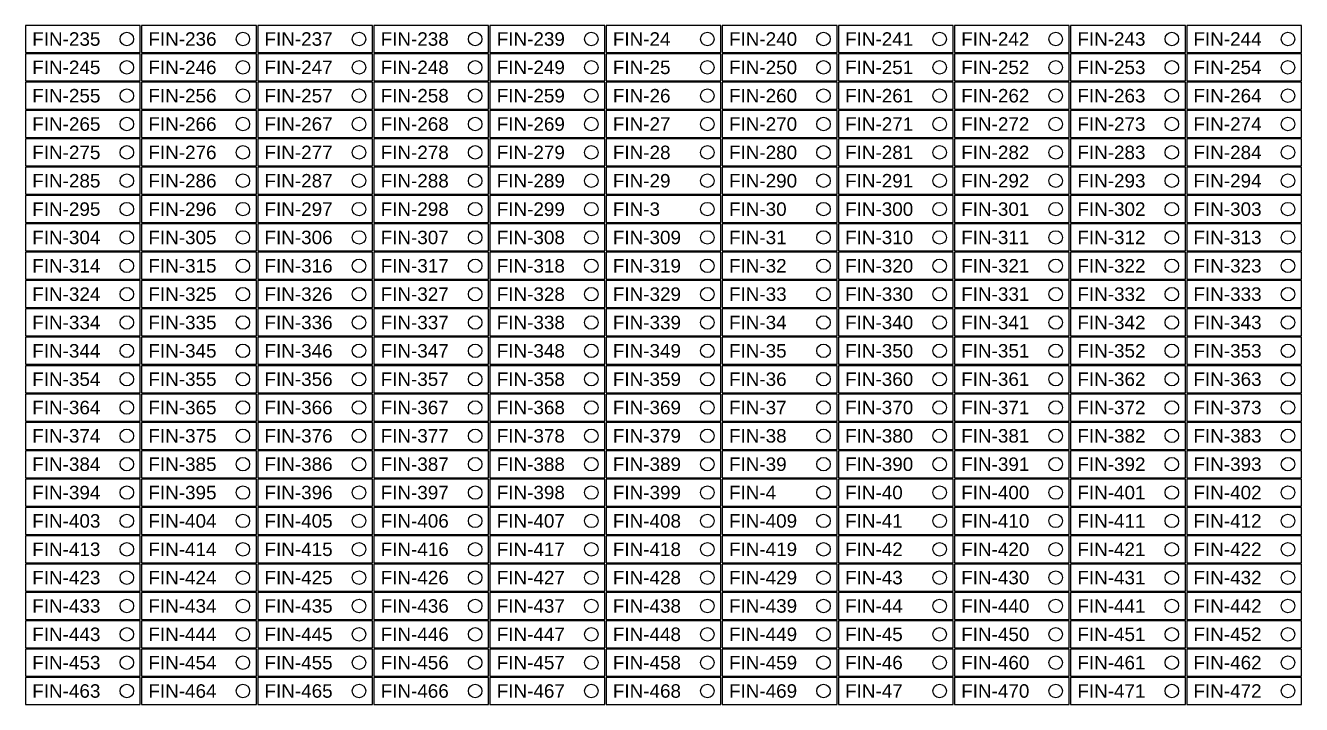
# Model space of a CAD drawing. Extents: x 0 to 94, y -199 to 2.
# Drawn here: x 0 to 94.5, y -149.1 to -98.8 of the extents above; entities that cross this region are included whole.
import ezdxf

# ---------------------------------------------------------------- set-up
doc = ezdxf.new("R2010")
doc.units = 0
doc.styles.get("Standard").update_dxf_attribs({"font": 'arial.ttf'})

msp = doc.modelspace()

# ---------------------------------------------------------------- linework, layer by layer
for points in [[(0, -100.8, 0), (8.5, -100.8, 0), (8.5, -98.8, 0), (0, -98.8, 0)], [(8.6, -100.8, 0), (17.1, -100.8, 0), (17.1, -98.8, 0), (8.6, -98.8, 0)], [(17.2, -100.8, 0), (25.7, -100.8, 0), (25.7, -98.8, 0), (17.2, -98.8, 0)], [(25.8, -100.8, 0), (34.3, -100.8, 0), (34.3, -98.8, 0), (25.8, -98.8, 0)], [(34.4, -100.8, 0), (42.9, -100.8, 0), (42.9, -98.8, 0), (34.4, -98.8, 0)], [(43, -100.8, 0), (51.5, -100.8, 0), (51.5, -98.8, 0), (43, -98.8, 0)], [(51.6, -100.8, 0), (60.1, -100.8, 0), (60.1, -98.8, 0), (51.6, -98.8, 0)], [(60.2, -100.8, 0), (68.7, -100.8, 0), (68.7, -98.8, 0), (60.2, -98.8, 0)], [(68.8, -100.8, 0), (77.3, -100.8, 0), (77.3, -98.8, 0), (68.8, -98.8, 0)], [(77.4, -100.8, 0), (85.9, -100.8, 0), (85.9, -98.8, 0), (77.4, -98.8, 0)], [(86, -100.8, 0), (94.5, -100.8, 0), (94.5, -98.8, 0), (86, -98.8, 0)], [(0, -102.9, 0), (8.5, -102.9, 0), (8.5, -100.9, 0), (0, -100.9, 0)], [(8.6, -102.9, 0), (17.1, -102.9, 0), (17.1, -100.9, 0), (8.6, -100.9, 0)], [(17.2, -102.9, 0), (25.7, -102.9, 0), (25.7, -100.9, 0), (17.2, -100.9, 0)], [(25.8, -102.9, 0), (34.3, -102.9, 0), (34.3, -100.9, 0), (25.8, -100.9, 0)], [(34.4, -102.9, 0), (42.9, -102.9, 0), (42.9, -100.9, 0), (34.4, -100.9, 0)], [(43, -102.9, 0), (51.5, -102.9, 0), (51.5, -100.9, 0), (43, -100.9, 0)], [(51.6, -102.9, 0), (60.1, -102.9, 0), (60.1, -100.9, 0), (51.6, -100.9, 0)], [(60.2, -102.9, 0), (68.7, -102.9, 0), (68.7, -100.9, 0), (60.2, -100.9, 0)], [(68.8, -102.9, 0), (77.3, -102.9, 0), (77.3, -100.9, 0), (68.8, -100.9, 0)], [(77.4, -102.9, 0), (85.9, -102.9, 0), (85.9, -100.9, 0), (77.4, -100.9, 0)], [(86, -102.9, 0), (94.5, -102.9, 0), (94.5, -100.9, 0), (86, -100.9, 0)], [(0, -105, 0), (8.5, -105, 0), (8.5, -103, 0), (0, -103, 0)], [(8.6, -105, 0), (17.1, -105, 0), (17.1, -103, 0), (8.6, -103, 0)], [(17.2, -105, 0), (25.7, -105, 0), (25.7, -103, 0), (17.2, -103, 0)], [(25.8, -105, 0), (34.3, -105, 0), (34.3, -103, 0), (25.8, -103, 0)], [(34.4, -105, 0), (42.9, -105, 0), (42.9, -103, 0), (34.4, -103, 0)], [(43, -105, 0), (51.5, -105, 0), (51.5, -103, 0), (43, -103, 0)], [(51.6, -105, 0), (60.1, -105, 0), (60.1, -103, 0), (51.6, -103, 0)], [(60.2, -105, 0), (68.7, -105, 0), (68.7, -103, 0), (60.2, -103, 0)], [(68.8, -105, 0), (77.3, -105, 0), (77.3, -103, 0), (68.8, -103, 0)], [(77.4, -105, 0), (85.9, -105, 0), (85.9, -103, 0), (77.4, -103, 0)], [(86, -105, 0), (94.5, -105, 0), (94.5, -103, 0), (86, -103, 0)], [(0, -107.1, 0), (8.5, -107.1, 0), (8.5, -105.1, 0), (0, -105.1, 0)], [(8.6, -107.1, 0), (17.1, -107.1, 0), (17.1, -105.1, 0), (8.6, -105.1, 0)], [(17.2, -107.1, 0), (25.7, -107.1, 0), (25.7, -105.1, 0), (17.2, -105.1, 0)], [(25.8, -107.1, 0), (34.3, -107.1, 0), (34.3, -105.1, 0), (25.8, -105.1, 0)], [(34.4, -107.1, 0), (42.9, -107.1, 0), (42.9, -105.1, 0), (34.4, -105.1, 0)], [(43, -107.1, 0), (51.5, -107.1, 0), (51.5, -105.1, 0), (43, -105.1, 0)], [(51.6, -107.1, 0), (60.1, -107.1, 0), (60.1, -105.1, 0), (51.6, -105.1, 0)], [(60.2, -107.1, 0), (68.7, -107.1, 0), (68.7, -105.1, 0), (60.2, -105.1, 0)], [(68.8, -107.1, 0), (77.3, -107.1, 0), (77.3, -105.1, 0), (68.8, -105.1, 0)], [(77.4, -107.1, 0), (85.9, -107.1, 0), (85.9, -105.1, 0), (77.4, -105.1, 0)], [(86, -107.1, 0), (94.5, -107.1, 0), (94.5, -105.1, 0), (86, -105.1, 0)], [(0, -109.2, 0), (8.5, -109.2, 0), (8.5, -107.2, 0), (0, -107.2, 0)], [(8.6, -109.2, 0), (17.1, -109.2, 0), (17.1, -107.2, 0), (8.6, -107.2, 0)], [(17.2, -109.2, 0), (25.7, -109.2, 0), (25.7, -107.2, 0), (17.2, -107.2, 0)], [(25.8, -109.2, 0), (34.3, -109.2, 0), (34.3, -107.2, 0), (25.8, -107.2, 0)], [(34.4, -109.2, 0), (42.9, -109.2, 0), (42.9, -107.2, 0), (34.4, -107.2, 0)], [(43, -109.2, 0), (51.5, -109.2, 0), (51.5, -107.2, 0), (43, -107.2, 0)], [(51.6, -109.2, 0), (60.1, -109.2, 0), (60.1, -107.2, 0), (51.6, -107.2, 0)], [(60.2, -109.2, 0), (68.7, -109.2, 0), (68.7, -107.2, 0), (60.2, -107.2, 0)], [(68.8, -109.2, 0), (77.3, -109.2, 0), (77.3, -107.2, 0), (68.8, -107.2, 0)], [(77.4, -109.2, 0), (85.9, -109.2, 0), (85.9, -107.2, 0), (77.4, -107.2, 0)], [(86, -109.2, 0), (94.5, -109.2, 0), (94.5, -107.2, 0), (86, -107.2, 0)], [(0, -111.3, 0), (8.5, -111.3, 0), (8.5, -109.3, 0), (0, -109.3, 0)], [(8.6, -111.3, 0), (17.1, -111.3, 0), (17.1, -109.3, 0), (8.6, -109.3, 0)], [(17.2, -111.3, 0), (25.7, -111.3, 0), (25.7, -109.3, 0), (17.2, -109.3, 0)], [(25.8, -111.3, 0), (34.3, -111.3, 0), (34.3, -109.3, 0), (25.8, -109.3, 0)], [(34.4, -111.3, 0), (42.9, -111.3, 0), (42.9, -109.3, 0), (34.4, -109.3, 0)], [(43, -111.3, 0), (51.5, -111.3, 0), (51.5, -109.3, 0), (43, -109.3, 0)], [(51.6, -111.3, 0), (60.1, -111.3, 0), (60.1, -109.3, 0), (51.6, -109.3, 0)], [(60.2, -111.3, 0), (68.7, -111.3, 0), (68.7, -109.3, 0), (60.2, -109.3, 0)], [(68.8, -111.3, 0), (77.3, -111.3, 0), (77.3, -109.3, 0), (68.8, -109.3, 0)], [(77.4, -111.3, 0), (85.9, -111.3, 0), (85.9, -109.3, 0), (77.4, -109.3, 0)], [(86, -111.3, 0), (94.5, -111.3, 0), (94.5, -109.3, 0), (86, -109.3, 0)], [(0, -113.4, 0), (8.5, -113.4, 0), (8.5, -111.4, 0), (0, -111.4, 0)], [(8.6, -113.4, 0), (17.1, -113.4, 0), (17.1, -111.4, 0), (8.6, -111.4, 0)], [(17.2, -113.4, 0), (25.7, -113.4, 0), (25.7, -111.4, 0), (17.2, -111.4, 0)], [(25.8, -113.4, 0), (34.3, -113.4, 0), (34.3, -111.4, 0), (25.8, -111.4, 0)], [(34.4, -113.4, 0), (42.9, -113.4, 0), (42.9, -111.4, 0), (34.4, -111.4, 0)], [(43, -113.4, 0), (51.5, -113.4, 0), (51.5, -111.4, 0), (43, -111.4, 0)], [(51.6, -113.4, 0), (60.1, -113.4, 0), (60.1, -111.4, 0), (51.6, -111.4, 0)], [(60.2, -113.4, 0), (68.7, -113.4, 0), (68.7, -111.4, 0), (60.2, -111.4, 0)], [(68.8, -113.4, 0), (77.3, -113.4, 0), (77.3, -111.4, 0), (68.8, -111.4, 0)], [(77.4, -113.4, 0), (85.9, -113.4, 0), (85.9, -111.4, 0), (77.4, -111.4, 0)], [(86, -113.4, 0), (94.5, -113.4, 0), (94.5, -111.4, 0), (86, -111.4, 0)], [(0, -115.5, 0), (8.5, -115.5, 0), (8.5, -113.5, 0), (0, -113.5, 0)], [(8.6, -115.5, 0), (17.1, -115.5, 0), (17.1, -113.5, 0), (8.6, -113.5, 0)], [(17.2, -115.5, 0), (25.7, -115.5, 0), (25.7, -113.5, 0), (17.2, -113.5, 0)], [(25.8, -115.5, 0), (34.3, -115.5, 0), (34.3, -113.5, 0), (25.8, -113.5, 0)], [(34.4, -115.5, 0), (42.9, -115.5, 0), (42.9, -113.5, 0), (34.4, -113.5, 0)], [(43, -115.5, 0), (51.5, -115.5, 0), (51.5, -113.5, 0), (43, -113.5, 0)], [(51.6, -115.5, 0), (60.1, -115.5, 0), (60.1, -113.5, 0), (51.6, -113.5, 0)], [(60.2, -115.5, 0), (68.7, -115.5, 0), (68.7, -113.5, 0), (60.2, -113.5, 0)], [(68.8, -115.5, 0), (77.3, -115.5, 0), (77.3, -113.5, 0), (68.8, -113.5, 0)], [(77.4, -115.5, 0), (85.9, -115.5, 0), (85.9, -113.5, 0), (77.4, -113.5, 0)], [(86, -115.5, 0), (94.5, -115.5, 0), (94.5, -113.5, 0), (86, -113.5, 0)], [(0, -117.6, 0), (8.5, -117.6, 0), (8.5, -115.6, 0), (0, -115.6, 0)], [(8.6, -117.6, 0), (17.1, -117.6, 0), (17.1, -115.6, 0), (8.6, -115.6, 0)], [(17.2, -117.6, 0), (25.7, -117.6, 0), (25.7, -115.6, 0), (17.2, -115.6, 0)], [(25.8, -117.6, 0), (34.3, -117.6, 0), (34.3, -115.6, 0), (25.8, -115.6, 0)], [(34.4, -117.6, 0), (42.9, -117.6, 0), (42.9, -115.6, 0), (34.4, -115.6, 0)], [(43, -117.6, 0), (51.5, -117.6, 0), (51.5, -115.6, 0), (43, -115.6, 0)], [(51.6, -117.6, 0), (60.1, -117.6, 0), (60.1, -115.6, 0), (51.6, -115.6, 0)], [(60.2, -117.6, 0), (68.7, -117.6, 0), (68.7, -115.6, 0), (60.2, -115.6, 0)], [(68.8, -117.6, 0), (77.3, -117.6, 0), (77.3, -115.6, 0), (68.8, -115.6, 0)], [(77.4, -117.6, 0), (85.9, -117.6, 0), (85.9, -115.6, 0), (77.4, -115.6, 0)], [(86, -117.6, 0), (94.5, -117.6, 0), (94.5, -115.6, 0), (86, -115.6, 0)], [(0, -119.7, 0), (8.5, -119.7, 0), (8.5, -117.7, 0), (0, -117.7, 0)], [(8.6, -119.7, 0), (17.1, -119.7, 0), (17.1, -117.7, 0), (8.6, -117.7, 0)], [(17.2, -119.7, 0), (25.7, -119.7, 0), (25.7, -117.7, 0), (17.2, -117.7, 0)], [(25.8, -119.7, 0), (34.3, -119.7, 0), (34.3, -117.7, 0), (25.8, -117.7, 0)], [(34.4, -119.7, 0), (42.9, -119.7, 0), (42.9, -117.7, 0), (34.4, -117.7, 0)], [(43, -119.7, 0), (51.5, -119.7, 0), (51.5, -117.7, 0), (43, -117.7, 0)], [(51.6, -119.7, 0), (60.1, -119.7, 0), (60.1, -117.7, 0), (51.6, -117.7, 0)], [(60.2, -119.7, 0), (68.7, -119.7, 0), (68.7, -117.7, 0), (60.2, -117.7, 0)], [(68.8, -119.7, 0), (77.3, -119.7, 0), (77.3, -117.7, 0), (68.8, -117.7, 0)], [(77.4, -119.7, 0), (85.9, -119.7, 0), (85.9, -117.7, 0), (77.4, -117.7, 0)], [(86, -119.7, 0), (94.5, -119.7, 0), (94.5, -117.7, 0), (86, -117.7, 0)], [(0, -121.8, 0), (8.5, -121.8, 0), (8.5, -119.8, 0), (0, -119.8, 0)], [(8.6, -121.8, 0), (17.1, -121.8, 0), (17.1, -119.8, 0), (8.6, -119.8, 0)], [(17.2, -121.8, 0), (25.7, -121.8, 0), (25.7, -119.8, 0), (17.2, -119.8, 0)], [(25.8, -121.8, 0), (34.3, -121.8, 0), (34.3, -119.8, 0), (25.8, -119.8, 0)], [(34.4, -121.8, 0), (42.9, -121.8, 0), (42.9, -119.8, 0), (34.4, -119.8, 0)], [(43, -121.8, 0), (51.5, -121.8, 0), (51.5, -119.8, 0), (43, -119.8, 0)], [(51.6, -121.8, 0), (60.1, -121.8, 0), (60.1, -119.8, 0), (51.6, -119.8, 0)], [(60.2, -121.8, 0), (68.7, -121.8, 0), (68.7, -119.8, 0), (60.2, -119.8, 0)], [(68.8, -121.8, 0), (77.3, -121.8, 0), (77.3, -119.8, 0), (68.8, -119.8, 0)], [(77.4, -121.8, 0), (85.9, -121.8, 0), (85.9, -119.8, 0), (77.4, -119.8, 0)], [(86, -121.8, 0), (94.5, -121.8, 0), (94.5, -119.8, 0), (86, -119.8, 0)], [(0, -123.9, 0), (8.5, -123.9, 0), (8.5, -121.9, 0), (0, -121.9, 0)], [(8.6, -123.9, 0), (17.1, -123.9, 0), (17.1, -121.9, 0), (8.6, -121.9, 0)], [(17.2, -123.9, 0), (25.7, -123.9, 0), (25.7, -121.9, 0), (17.2, -121.9, 0)], [(25.8, -123.9, 0), (34.3, -123.9, 0), (34.3, -121.9, 0), (25.8, -121.9, 0)], [(34.4, -123.9, 0), (42.9, -123.9, 0), (42.9, -121.9, 0), (34.4, -121.9, 0)], [(43, -123.9, 0), (51.5, -123.9, 0), (51.5, -121.9, 0), (43, -121.9, 0)], [(51.6, -123.9, 0), (60.1, -123.9, 0), (60.1, -121.9, 0), (51.6, -121.9, 0)], [(60.2, -123.9, 0), (68.7, -123.9, 0), (68.7, -121.9, 0), (60.2, -121.9, 0)], [(68.8, -123.9, 0), (77.3, -123.9, 0), (77.3, -121.9, 0), (68.8, -121.9, 0)], [(77.4, -123.9, 0), (85.9, -123.9, 0), (85.9, -121.9, 0), (77.4, -121.9, 0)], [(86, -123.9, 0), (94.5, -123.9, 0), (94.5, -121.9, 0), (86, -121.9, 0)], [(0, -126, 0), (8.5, -126, 0), (8.5, -124, 0), (0, -124, 0)], [(8.6, -126, 0), (17.1, -126, 0), (17.1, -124, 0), (8.6, -124, 0)], [(17.2, -126, 0), (25.7, -126, 0), (25.7, -124, 0), (17.2, -124, 0)], [(25.8, -126, 0), (34.3, -126, 0), (34.3, -124, 0), (25.8, -124, 0)], [(34.4, -126, 0), (42.9, -126, 0), (42.9, -124, 0), (34.4, -124, 0)], [(43, -126, 0), (51.5, -126, 0), (51.5, -124, 0), (43, -124, 0)], [(51.6, -126, 0), (60.1, -126, 0), (60.1, -124, 0), (51.6, -124, 0)], [(60.2, -126, 0), (68.7, -126, 0), (68.7, -124, 0), (60.2, -124, 0)], [(68.8, -126, 0), (77.3, -126, 0), (77.3, -124, 0), (68.8, -124, 0)], [(77.4, -126, 0), (85.9, -126, 0), (85.9, -124, 0), (77.4, -124, 0)], [(86, -126, 0), (94.5, -126, 0), (94.5, -124, 0), (86, -124, 0)], [(0, -128.1, 0), (8.5, -128.1, 0), (8.5, -126.1, 0), (0, -126.1, 0)], [(8.6, -128.1, 0), (17.1, -128.1, 0), (17.1, -126.1, 0), (8.6, -126.1, 0)], [(17.2, -128.1, 0), (25.7, -128.1, 0), (25.7, -126.1, 0), (17.2, -126.1, 0)], [(25.8, -128.1, 0), (34.3, -128.1, 0), (34.3, -126.1, 0), (25.8, -126.1, 0)], [(34.4, -128.1, 0), (42.9, -128.1, 0), (42.9, -126.1, 0), (34.4, -126.1, 0)], [(43, -128.1, 0), (51.5, -128.1, 0), (51.5, -126.1, 0), (43, -126.1, 0)], [(51.6, -128.1, 0), (60.1, -128.1, 0), (60.1, -126.1, 0), (51.6, -126.1, 0)], [(60.2, -128.1, 0), (68.7, -128.1, 0), (68.7, -126.1, 0), (60.2, -126.1, 0)], [(68.8, -128.1, 0), (77.3, -128.1, 0), (77.3, -126.1, 0), (68.8, -126.1, 0)], [(77.4, -128.1, 0), (85.9, -128.1, 0), (85.9, -126.1, 0), (77.4, -126.1, 0)], [(86, -128.1, 0), (94.5, -128.1, 0), (94.5, -126.1, 0), (86, -126.1, 0)], [(0, -130.2, 0), (8.5, -130.2, 0), (8.5, -128.2, 0), (0, -128.2, 0)], [(8.6, -130.2, 0), (17.1, -130.2, 0), (17.1, -128.2, 0), (8.6, -128.2, 0)], [(17.2, -130.2, 0), (25.7, -130.2, 0), (25.7, -128.2, 0), (17.2, -128.2, 0)], [(25.8, -130.2, 0), (34.3, -130.2, 0), (34.3, -128.2, 0), (25.8, -128.2, 0)], [(34.4, -130.2, 0), (42.9, -130.2, 0), (42.9, -128.2, 0), (34.4, -128.2, 0)], [(43, -130.2, 0), (51.5, -130.2, 0), (51.5, -128.2, 0), (43, -128.2, 0)], [(51.6, -130.2, 0), (60.1, -130.2, 0), (60.1, -128.2, 0), (51.6, -128.2, 0)], [(60.2, -130.2, 0), (68.7, -130.2, 0), (68.7, -128.2, 0), (60.2, -128.2, 0)], [(68.8, -130.2, 0), (77.3, -130.2, 0), (77.3, -128.2, 0), (68.8, -128.2, 0)], [(77.4, -130.2, 0), (85.9, -130.2, 0), (85.9, -128.2, 0), (77.4, -128.2, 0)], [(86, -130.2, 0), (94.5, -130.2, 0), (94.5, -128.2, 0), (86, -128.2, 0)], [(0, -132.3, 0), (8.5, -132.3, 0), (8.5, -130.3, 0), (0, -130.3, 0)], [(8.6, -132.3, 0), (17.1, -132.3, 0), (17.1, -130.3, 0), (8.6, -130.3, 0)], [(17.2, -132.3, 0), (25.7, -132.3, 0), (25.7, -130.3, 0), (17.2, -130.3, 0)], [(25.8, -132.3, 0), (34.3, -132.3, 0), (34.3, -130.3, 0), (25.8, -130.3, 0)], [(34.4, -132.3, 0), (42.9, -132.3, 0), (42.9, -130.3, 0), (34.4, -130.3, 0)], [(43, -132.3, 0), (51.5, -132.3, 0), (51.5, -130.3, 0), (43, -130.3, 0)], [(51.6, -132.3, 0), (60.1, -132.3, 0), (60.1, -130.3, 0), (51.6, -130.3, 0)], [(60.2, -132.3, 0), (68.7, -132.3, 0), (68.7, -130.3, 0), (60.2, -130.3, 0)], [(68.8, -132.3, 0), (77.3, -132.3, 0), (77.3, -130.3, 0), (68.8, -130.3, 0)], [(77.4, -132.3, 0), (85.9, -132.3, 0), (85.9, -130.3, 0), (77.4, -130.3, 0)], [(86, -132.3, 0), (94.5, -132.3, 0), (94.5, -130.3, 0), (86, -130.3, 0)], [(0, -134.4, 0), (8.5, -134.4, 0), (8.5, -132.4, 0), (0, -132.4, 0)], [(8.6, -134.4, 0), (17.1, -134.4, 0), (17.1, -132.4, 0), (8.6, -132.4, 0)], [(17.2, -134.4, 0), (25.7, -134.4, 0), (25.7, -132.4, 0), (17.2, -132.4, 0)], [(25.8, -134.4, 0), (34.3, -134.4, 0), (34.3, -132.4, 0), (25.8, -132.4, 0)], [(34.4, -134.4, 0), (42.9, -134.4, 0), (42.9, -132.4, 0), (34.4, -132.4, 0)], [(43, -134.4, 0), (51.5, -134.4, 0), (51.5, -132.4, 0), (43, -132.4, 0)], [(51.6, -134.4, 0), (60.1, -134.4, 0), (60.1, -132.4, 0), (51.6, -132.4, 0)], [(60.2, -134.4, 0), (68.7, -134.4, 0), (68.7, -132.4, 0), (60.2, -132.4, 0)], [(68.8, -134.4, 0), (77.3, -134.4, 0), (77.3, -132.4, 0), (68.8, -132.4, 0)], [(77.4, -134.4, 0), (85.9, -134.4, 0), (85.9, -132.4, 0), (77.4, -132.4, 0)], [(86, -134.4, 0), (94.5, -134.4, 0), (94.5, -132.4, 0), (86, -132.4, 0)], [(0, -136.5, 0), (8.5, -136.5, 0), (8.5, -134.5, 0), (0, -134.5, 0)], [(8.6, -136.5, 0), (17.1, -136.5, 0), (17.1, -134.5, 0), (8.6, -134.5, 0)], [(17.2, -136.5, 0), (25.7, -136.5, 0), (25.7, -134.5, 0), (17.2, -134.5, 0)], [(25.8, -136.5, 0), (34.3, -136.5, 0), (34.3, -134.5, 0), (25.8, -134.5, 0)], [(34.4, -136.5, 0), (42.9, -136.5, 0), (42.9, -134.5, 0), (34.4, -134.5, 0)], [(43, -136.5, 0), (51.5, -136.5, 0), (51.5, -134.5, 0), (43, -134.5, 0)], [(51.6, -136.5, 0), (60.1, -136.5, 0), (60.1, -134.5, 0), (51.6, -134.5, 0)], [(60.2, -136.5, 0), (68.7, -136.5, 0), (68.7, -134.5, 0), (60.2, -134.5, 0)], [(68.8, -136.5, 0), (77.3, -136.5, 0), (77.3, -134.5, 0), (68.8, -134.5, 0)], [(77.4, -136.5, 0), (85.9, -136.5, 0), (85.9, -134.5, 0), (77.4, -134.5, 0)], [(86, -136.5, 0), (94.5, -136.5, 0), (94.5, -134.5, 0), (86, -134.5, 0)], [(0, -138.6, 0), (8.5, -138.6, 0), (8.5, -136.6, 0), (0, -136.6, 0)], [(8.6, -138.6, 0), (17.1, -138.6, 0), (17.1, -136.6, 0), (8.6, -136.6, 0)], [(17.2, -138.6, 0), (25.7, -138.6, 0), (25.7, -136.6, 0), (17.2, -136.6, 0)], [(25.8, -138.6, 0), (34.3, -138.6, 0), (34.3, -136.6, 0), (25.8, -136.6, 0)], [(34.4, -138.6, 0), (42.9, -138.6, 0), (42.9, -136.6, 0), (34.4, -136.6, 0)], [(43, -138.6, 0), (51.5, -138.6, 0), (51.5, -136.6, 0), (43, -136.6, 0)], [(51.6, -138.6, 0), (60.1, -138.6, 0), (60.1, -136.6, 0), (51.6, -136.6, 0)], [(60.2, -138.6, 0), (68.7, -138.6, 0), (68.7, -136.6, 0), (60.2, -136.6, 0)], [(68.8, -138.6, 0), (77.3, -138.6, 0), (77.3, -136.6, 0), (68.8, -136.6, 0)], [(77.4, -138.6, 0), (85.9, -138.6, 0), (85.9, -136.6, 0), (77.4, -136.6, 0)], [(86, -138.6, 0), (94.5, -138.6, 0), (94.5, -136.6, 0), (86, -136.6, 0)], [(0, -140.7, 0), (8.5, -140.7, 0), (8.5, -138.7, 0), (0, -138.7, 0)], [(8.6, -140.7, 0), (17.1, -140.7, 0), (17.1, -138.7, 0), (8.6, -138.7, 0)], [(17.2, -140.7, 0), (25.7, -140.7, 0), (25.7, -138.7, 0), (17.2, -138.7, 0)], [(25.8, -140.7, 0), (34.3, -140.7, 0), (34.3, -138.7, 0), (25.8, -138.7, 0)], [(34.4, -140.7, 0), (42.9, -140.7, 0), (42.9, -138.7, 0), (34.4, -138.7, 0)], [(43, -140.7, 0), (51.5, -140.7, 0), (51.5, -138.7, 0), (43, -138.7, 0)], [(51.6, -140.7, 0), (60.1, -140.7, 0), (60.1, -138.7, 0), (51.6, -138.7, 0)], [(60.2, -140.7, 0), (68.7, -140.7, 0), (68.7, -138.7, 0), (60.2, -138.7, 0)], [(68.8, -140.7, 0), (77.3, -140.7, 0), (77.3, -138.7, 0), (68.8, -138.7, 0)], [(77.4, -140.7, 0), (85.9, -140.7, 0), (85.9, -138.7, 0), (77.4, -138.7, 0)], [(86, -140.7, 0), (94.5, -140.7, 0), (94.5, -138.7, 0), (86, -138.7, 0)], [(0, -142.8, 0), (8.5, -142.8, 0), (8.5, -140.8, 0), (0, -140.8, 0)], [(8.6, -142.8, 0), (17.1, -142.8, 0), (17.1, -140.8, 0), (8.6, -140.8, 0)], [(17.2, -142.8, 0), (25.7, -142.8, 0), (25.7, -140.8, 0), (17.2, -140.8, 0)], [(25.8, -142.8, 0), (34.3, -142.8, 0), (34.3, -140.8, 0), (25.8, -140.8, 0)], [(34.4, -142.8, 0), (42.9, -142.8, 0), (42.9, -140.8, 0), (34.4, -140.8, 0)], [(43, -142.8, 0), (51.5, -142.8, 0), (51.5, -140.8, 0), (43, -140.8, 0)], [(51.6, -142.8, 0), (60.1, -142.8, 0), (60.1, -140.8, 0), (51.6, -140.8, 0)], [(60.2, -142.8, 0), (68.7, -142.8, 0), (68.7, -140.8, 0), (60.2, -140.8, 0)], [(68.8, -142.8, 0), (77.3, -142.8, 0), (77.3, -140.8, 0), (68.8, -140.8, 0)], [(77.4, -142.8, 0), (85.9, -142.8, 0), (85.9, -140.8, 0), (77.4, -140.8, 0)], [(86, -142.8, 0), (94.5, -142.8, 0), (94.5, -140.8, 0), (86, -140.8, 0)], [(0, -144.9, 0), (8.5, -144.9, 0), (8.5, -142.9, 0), (0, -142.9, 0)], [(8.6, -144.9, 0), (17.1, -144.9, 0), (17.1, -142.9, 0), (8.6, -142.9, 0)], [(17.2, -144.9, 0), (25.7, -144.9, 0), (25.7, -142.9, 0), (17.2, -142.9, 0)], [(25.8, -144.9, 0), (34.3, -144.9, 0), (34.3, -142.9, 0), (25.8, -142.9, 0)], [(34.4, -144.9, 0), (42.9, -144.9, 0), (42.9, -142.9, 0), (34.4, -142.9, 0)], [(43, -144.9, 0), (51.5, -144.9, 0), (51.5, -142.9, 0), (43, -142.9, 0)], [(51.6, -144.9, 0), (60.1, -144.9, 0), (60.1, -142.9, 0), (51.6, -142.9, 0)], [(60.2, -144.9, 0), (68.7, -144.9, 0), (68.7, -142.9, 0), (60.2, -142.9, 0)], [(68.8, -144.9, 0), (77.3, -144.9, 0), (77.3, -142.9, 0), (68.8, -142.9, 0)], [(77.4, -144.9, 0), (85.9, -144.9, 0), (85.9, -142.9, 0), (77.4, -142.9, 0)], [(86, -144.9, 0), (94.5, -144.9, 0), (94.5, -142.9, 0), (86, -142.9, 0)], [(0, -147, 0), (8.5, -147, 0), (8.5, -145, 0), (0, -145, 0)], [(8.6, -147, 0), (17.1, -147, 0), (17.1, -145, 0), (8.6, -145, 0)], [(17.2, -147, 0), (25.7, -147, 0), (25.7, -145, 0), (17.2, -145, 0)], [(25.8, -147, 0), (34.3, -147, 0), (34.3, -145, 0), (25.8, -145, 0)], [(34.4, -147, 0), (42.9, -147, 0), (42.9, -145, 0), (34.4, -145, 0)], [(43, -147, 0), (51.5, -147, 0), (51.5, -145, 0), (43, -145, 0)], [(51.6, -147, 0), (60.1, -147, 0), (60.1, -145, 0), (51.6, -145, 0)], [(60.2, -147, 0), (68.7, -147, 0), (68.7, -145, 0), (60.2, -145, 0)], [(68.8, -147, 0), (77.3, -147, 0), (77.3, -145, 0), (68.8, -145, 0)], [(77.4, -147, 0), (85.9, -147, 0), (85.9, -145, 0), (77.4, -145, 0)], [(86, -147, 0), (94.5, -147, 0), (94.5, -145, 0), (86, -145, 0)], [(0, -149.1, 0), (8.5, -149.1, 0), (8.5, -147.1, 0), (0, -147.1, 0)], [(8.6, -149.1, 0), (17.1, -149.1, 0), (17.1, -147.1, 0), (8.6, -147.1, 0)], [(17.2, -149.1, 0), (25.7, -149.1, 0), (25.7, -147.1, 0), (17.2, -147.1, 0)], [(25.8, -149.1, 0), (34.3, -149.1, 0), (34.3, -147.1, 0), (25.8, -147.1, 0)], [(34.4, -149.1, 0), (42.9, -149.1, 0), (42.9, -147.1, 0), (34.4, -147.1, 0)], [(43, -149.1, 0), (51.5, -149.1, 0), (51.5, -147.1, 0), (43, -147.1, 0)], [(51.6, -149.1, 0), (60.1, -149.1, 0), (60.1, -147.1, 0), (51.6, -147.1, 0)], [(60.2, -149.1, 0), (68.7, -149.1, 0), (68.7, -147.1, 0), (60.2, -147.1, 0)], [(68.8, -149.1, 0), (77.3, -149.1, 0), (77.3, -147.1, 0), (68.8, -147.1, 0)], [(77.4, -149.1, 0), (85.9, -149.1, 0), (85.9, -147.1, 0), (77.4, -147.1, 0)], [(86, -149.1, 0), (94.5, -149.1, 0), (94.5, -147.1, 0), (86, -147.1, 0)]]:
    msp.add_polyline3d(points, close=True)
for centre in [(7.5, -99.8), (16.1, -99.8), (24.7, -99.8), (33.3, -99.8), (41.9, -99.8), (50.5, -99.8), (59.1, -99.8), (67.7, -99.8), (76.3, -99.8), (84.9, -99.8), (93.5, -99.8), (7.5, -101.9), (16.1, -101.9), (24.7, -101.9), (33.3, -101.9), (41.9, -101.9), (50.5, -101.9), (59.1, -101.9), (67.7, -101.9), (76.3, -101.9), (84.9, -101.9), (93.5, -101.9), (7.5, -104), (16.1, -104), (24.7, -104), (33.3, -104), (41.9, -104), (50.5, -104), (59.1, -104), (67.7, -104), (76.3, -104), (84.9, -104), (93.5, -104), (7.5, -106.1), (16.1, -106.1), (24.7, -106.1), (33.3, -106.1), (41.9, -106.1), (50.5, -106.1), (59.1, -106.1), (67.7, -106.1), (76.3, -106.1), (84.9, -106.1), (93.5, -106.1), (7.5, -108.2), (16.1, -108.2), (24.7, -108.2), (33.3, -108.2), (41.9, -108.2), (50.5, -108.2), (59.1, -108.2), (67.7, -108.2), (76.3, -108.2), (84.9, -108.2), (93.5, -108.2), (7.5, -110.3), (16.1, -110.3), (24.7, -110.3), (33.3, -110.3), (41.9, -110.3), (50.5, -110.3), (59.1, -110.3), (67.7, -110.3), (76.3, -110.3), (84.9, -110.3), (93.5, -110.3), (7.5, -112.4), (16.1, -112.4), (24.7, -112.4), (33.3, -112.4), (41.9, -112.4), (50.5, -112.4), (59.1, -112.4), (67.7, -112.4), (76.3, -112.4), (84.9, -112.4), (93.5, -112.4), (7.5, -114.5), (16.1, -114.5), (24.7, -114.5), (33.3, -114.5), (41.9, -114.5), (50.5, -114.5), (59.1, -114.5), (67.7, -114.5), (76.3, -114.5), (84.9, -114.5), (93.5, -114.5), (7.5, -116.6), (16.1, -116.6), (24.7, -116.6), (33.3, -116.6), (41.9, -116.6), (50.5, -116.6), (59.1, -116.6), (67.7, -116.6), (76.3, -116.6), (84.9, -116.6), (93.5, -116.6), (7.5, -118.7), (16.1, -118.7), (24.7, -118.7), (33.3, -118.7), (41.9, -118.7), (50.5, -118.7), (59.1, -118.7), (67.7, -118.7), (76.3, -118.7), (84.9, -118.7), (93.5, -118.7), (7.5, -120.8), (16.1, -120.8), (24.7, -120.8), (33.3, -120.8), (41.9, -120.8), (50.5, -120.8), (59.1, -120.8), (67.7, -120.8), (76.3, -120.8), (84.9, -120.8), (93.5, -120.8), (7.5, -122.9), (16.1, -122.9), (24.7, -122.9), (33.3, -122.9), (41.9, -122.9), (50.5, -122.9), (59.1, -122.9), (67.7, -122.9), (76.3, -122.9), (84.9, -122.9), (93.5, -122.9), (7.5, -125), (16.1, -125), (24.7, -125), (33.3, -125), (41.9, -125), (50.5, -125), (59.1, -125), (67.7, -125), (76.3, -125), (84.9, -125), (93.5, -125), (7.5, -127.1), (16.1, -127.1), (24.7, -127.1), (33.3, -127.1), (41.9, -127.1), (50.5, -127.1), (59.1, -127.1), (67.7, -127.1), (76.3, -127.1), (84.9, -127.1), (93.5, -127.1), (7.5, -129.2), (16.1, -129.2), (24.7, -129.2), (33.3, -129.2), (41.9, -129.2), (50.5, -129.2), (59.1, -129.2), (67.7, -129.2), (76.3, -129.2), (84.9, -129.2), (93.5, -129.2), (7.5, -131.3), (16.1, -131.3), (24.7, -131.3), (33.3, -131.3), (41.9, -131.3), (50.5, -131.3), (59.1, -131.3), (67.7, -131.3), (76.3, -131.3), (84.9, -131.3), (93.5, -131.3), (7.5, -133.4), (16.1, -133.4), (24.7, -133.4), (33.3, -133.4), (41.9, -133.4), (50.5, -133.4), (59.1, -133.4), (67.7, -133.4), (76.3, -133.4), (84.9, -133.4), (93.5, -133.4), (7.5, -135.5), (16.1, -135.5), (24.7, -135.5), (33.3, -135.5), (41.9, -135.5), (50.5, -135.5), (59.1, -135.5), (67.7, -135.5), (76.3, -135.5), (84.9, -135.5), (93.5, -135.5), (7.5, -137.6), (16.1, -137.6), (24.7, -137.6), (33.3, -137.6), (41.9, -137.6), (50.5, -137.6), (59.1, -137.6), (67.7, -137.6), (76.3, -137.6), (84.9, -137.6), (93.5, -137.6), (7.5, -139.7), (16.1, -139.7), (24.7, -139.7), (33.3, -139.7), (41.9, -139.7), (50.5, -139.7), (59.1, -139.7), (67.7, -139.7), (76.3, -139.7), (84.9, -139.7), (93.5, -139.7), (7.5, -141.8), (16.1, -141.8), (24.7, -141.8), (33.3, -141.8), (41.9, -141.8), (50.5, -141.8), (59.1, -141.8), (67.7, -141.8), (76.3, -141.8), (84.9, -141.8), (93.5, -141.8), (7.5, -143.9), (16.1, -143.9), (24.7, -143.9), (33.3, -143.9), (41.9, -143.9), (50.5, -143.9), (59.1, -143.9), (67.7, -143.9), (76.3, -143.9), (84.9, -143.9), (93.5, -143.9), (7.5, -146), (16.1, -146), (24.7, -146), (33.3, -146), (41.9, -146), (50.5, -146), (59.1, -146), (67.7, -146), (76.3, -146), (84.9, -146), (93.5, -146), (7.5, -148.1), (16.1, -148.1), (24.7, -148.1), (33.3, -148.1), (41.9, -148.1), (50.5, -148.1), (59.1, -148.1), (67.7, -148.1), (76.3, -148.1), (84.9, -148.1), (93.5, -148.1)]:
    msp.add_circle(centre, 0.5)

# ---------------------------------------------------------------- texts
for s, p in [('FIN-235', (0.5, -100.3)), ('FIN-236', (9.1, -100.3)), ('FIN-237', (17.7, -100.3)), ('FIN-238', (26.3, -100.3)), ('FIN-239', (34.9, -100.3)), ('FIN-24', (43.5, -100.3)), ('FIN-240', (52.1, -100.3)), ('FIN-241', (60.7, -100.3)), ('FIN-242', (69.3, -100.3)), ('FIN-243', (77.9, -100.3)), ('FIN-244', (86.5, -100.3)), ('FIN-245', (0.5, -102.4)), ('FIN-246', (9.1, -102.4)), ('FIN-247', (17.7, -102.4)), ('FIN-248', (26.3, -102.4)), ('FIN-249', (34.9, -102.4)), ('FIN-25', (43.5, -102.4)), ('FIN-250', (52.1, -102.4)), ('FIN-251', (60.7, -102.4)), ('FIN-252', (69.3, -102.4)), ('FIN-253', (77.9, -102.4)), ('FIN-254', (86.5, -102.4)), ('FIN-255', (0.5, -104.5)), ('FIN-256', (9.1, -104.5)), ('FIN-257', (17.7, -104.5)), ('FIN-258', (26.3, -104.5)), ('FIN-259', (34.9, -104.5)), ('FIN-26', (43.5, -104.5)), ('FIN-260', (52.1, -104.5)), ('FIN-261', (60.7, -104.5)), ('FIN-262', (69.3, -104.5)), ('FIN-263', (77.9, -104.5)), ('FIN-264', (86.5, -104.5)), ('FIN-265', (0.5, -106.6)), ('FIN-266', (9.1, -106.6)), ('FIN-267', (17.7, -106.6)), ('FIN-268', (26.3, -106.6)), ('FIN-269', (34.9, -106.6)), ('FIN-27', (43.5, -106.6)), ('FIN-270', (52.1, -106.6)), ('FIN-271', (60.7, -106.6)), ('FIN-272', (69.3, -106.6)), ('FIN-273', (77.9, -106.6)), ('FIN-274', (86.5, -106.6)), ('FIN-275', (0.5, -108.7)), ('FIN-276', (9.1, -108.7)), ('FIN-277', (17.7, -108.7)), ('FIN-278', (26.3, -108.7)), ('FIN-279', (34.9, -108.7)), ('FIN-28', (43.5, -108.7)), ('FIN-280', (52.1, -108.7)), ('FIN-281', (60.7, -108.7)), ('FIN-282', (69.3, -108.7)), ('FIN-283', (77.9, -108.7)), ('FIN-284', (86.5, -108.7)), ('FIN-285', (0.5, -110.8)), ('FIN-286', (9.1, -110.8)), ('FIN-287', (17.7, -110.8)), ('FIN-288', (26.3, -110.8)), ('FIN-289', (34.9, -110.8)), ('FIN-29', (43.5, -110.8)), ('FIN-290', (52.1, -110.8)), ('FIN-291', (60.7, -110.8)), ('FIN-292', (69.3, -110.8)), ('FIN-293', (77.9, -110.8)), ('FIN-294', (86.5, -110.8)), ('FIN-295', (0.5, -112.9)), ('FIN-296', (9.1, -112.9)), ('FIN-297', (17.7, -112.9)), ('FIN-298', (26.3, -112.9)), ('FIN-299', (34.9, -112.9)), ('FIN-3', (43.5, -112.9)), ('FIN-30', (52.1, -112.9)), ('FIN-300', (60.7, -112.9)), ('FIN-301', (69.3, -112.9)), ('FIN-302', (77.9, -112.9)), ('FIN-303', (86.5, -112.9)), ('FIN-304', (0.5, -115)), ('FIN-305', (9.1, -115)), ('FIN-306', (17.7, -115)), ('FIN-307', (26.3, -115)), ('FIN-308', (34.9, -115)), ('FIN-309', (43.5, -115)), ('FIN-31', (52.1, -115)), ('FIN-310', (60.7, -115)), ('FIN-311', (69.3, -115)), ('FIN-312', (77.9, -115)), ('FIN-313', (86.5, -115)), ('FIN-314', (0.5, -117.1)), ('FIN-315', (9.1, -117.1)), ('FIN-316', (17.7, -117.1)), ('FIN-317', (26.3, -117.1)), ('FIN-318', (34.9, -117.1)), ('FIN-319', (43.5, -117.1)), ('FIN-32', (52.1, -117.1)), ('FIN-320', (60.7, -117.1)), ('FIN-321', (69.3, -117.1)), ('FIN-322', (77.9, -117.1)), ('FIN-323', (86.5, -117.1)), ('FIN-324', (0.5, -119.2)), ('FIN-325', (9.1, -119.2)), ('FIN-326', (17.7, -119.2)), ('FIN-327', (26.3, -119.2)), ('FIN-328', (34.9, -119.2)), ('FIN-329', (43.5, -119.2)), ('FIN-33', (52.1, -119.2)), ('FIN-330', (60.7, -119.2)), ('FIN-331', (69.3, -119.2)), ('FIN-332', (77.9, -119.2)), ('FIN-333', (86.5, -119.2)), ('FIN-334', (0.5, -121.3)), ('FIN-335', (9.1, -121.3)), ('FIN-336', (17.7, -121.3)), ('FIN-337', (26.3, -121.3)), ('FIN-338', (34.9, -121.3)), ('FIN-339', (43.5, -121.3)), ('FIN-34', (52.1, -121.3)), ('FIN-340', (60.7, -121.3)), ('FIN-341', (69.3, -121.3)), ('FIN-342', (77.9, -121.3)), ('FIN-343', (86.5, -121.3)), ('FIN-344', (0.5, -123.4)), ('FIN-345', (9.1, -123.4)), ('FIN-346', (17.7, -123.4)), ('FIN-347', (26.3, -123.4)), ('FIN-348', (34.9, -123.4)), ('FIN-349', (43.5, -123.4)), ('FIN-35', (52.1, -123.4)), ('FIN-350', (60.7, -123.4)), ('FIN-351', (69.3, -123.4)), ('FIN-352', (77.9, -123.4)), ('FIN-353', (86.5, -123.4)), ('FIN-354', (0.5, -125.5)), ('FIN-355', (9.1, -125.5)), ('FIN-356', (17.7, -125.5)), ('FIN-357', (26.3, -125.5)), ('FIN-358', (34.9, -125.5)), ('FIN-359', (43.5, -125.5)), ('FIN-36', (52.1, -125.5)), ('FIN-360', (60.7, -125.5)), ('FIN-361', (69.3, -125.5)), ('FIN-362', (77.9, -125.5)), ('FIN-363', (86.5, -125.5)), ('FIN-364', (0.5, -127.6)), ('FIN-365', (9.1, -127.6)), ('FIN-366', (17.7, -127.6)), ('FIN-367', (26.3, -127.6)), ('FIN-368', (34.9, -127.6)), ('FIN-369', (43.5, -127.6)), ('FIN-37', (52.1, -127.6)), ('FIN-370', (60.7, -127.6)), ('FIN-371', (69.3, -127.6)), ('FIN-372', (77.9, -127.6)), ('FIN-373', (86.5, -127.6)), ('FIN-374', (0.5, -129.7)), ('FIN-375', (9.1, -129.7)), ('FIN-376', (17.7, -129.7)), ('FIN-377', (26.3, -129.7)), ('FIN-378', (34.9, -129.7)), ('FIN-379', (43.5, -129.7)), ('FIN-38', (52.1, -129.7)), ('FIN-380', (60.7, -129.7)), ('FIN-381', (69.3, -129.7)), ('FIN-382', (77.9, -129.7)), ('FIN-383', (86.5, -129.7)), ('FIN-384', (0.5, -131.8)), ('FIN-385', (9.1, -131.8)), ('FIN-386', (17.7, -131.8)), ('FIN-387', (26.3, -131.8)), ('FIN-388', (34.9, -131.8)), ('FIN-389', (43.5, -131.8)), ('FIN-39', (52.1, -131.8)), ('FIN-390', (60.7, -131.8)), ('FIN-391', (69.3, -131.8)), ('FIN-392', (77.9, -131.8)), ('FIN-393', (86.5, -131.8)), ('FIN-394', (0.5, -133.9)), ('FIN-395', (9.1, -133.9)), ('FIN-396', (17.7, -133.9)), ('FIN-397', (26.3, -133.9)), ('FIN-398', (34.9, -133.9)), ('FIN-399', (43.5, -133.9)), ('FIN-4', (52.1, -133.9)), ('FIN-40', (60.7, -133.9)), ('FIN-400', (69.3, -133.9)), ('FIN-401', (77.9, -133.9)), ('FIN-402', (86.5, -133.9)), ('FIN-403', (0.5, -136)), ('FIN-404', (9.1, -136)), ('FIN-405', (17.7, -136)), ('FIN-406', (26.3, -136)), ('FIN-407', (34.9, -136)), ('FIN-408', (43.5, -136)), ('FIN-409', (52.1, -136)), ('FIN-41', (60.7, -136)), ('FIN-410', (69.3, -136)), ('FIN-411', (77.9, -136)), ('FIN-412', (86.5, -136)), ('FIN-413', (0.5, -138.1)), ('FIN-414', (9.1, -138.1)), ('FIN-415', (17.7, -138.1)), ('FIN-416', (26.3, -138.1)), ('FIN-417', (34.9, -138.1)), ('FIN-418', (43.5, -138.1)), ('FIN-419', (52.1, -138.1)), ('FIN-42', (60.7, -138.1)), ('FIN-420', (69.3, -138.1)), ('FIN-421', (77.9, -138.1)), ('FIN-422', (86.5, -138.1)), ('FIN-423', (0.5, -140.2)), ('FIN-424', (9.1, -140.2)), ('FIN-425', (17.7, -140.2)), ('FIN-426', (26.3, -140.2)), ('FIN-427', (34.9, -140.2)), ('FIN-428', (43.5, -140.2)), ('FIN-429', (52.1, -140.2)), ('FIN-43', (60.7, -140.2)), ('FIN-430', (69.3, -140.2)), ('FIN-431', (77.9, -140.2)), ('FIN-432', (86.5, -140.2)), ('FIN-433', (0.5, -142.3)), ('FIN-434', (9.1, -142.3)), ('FIN-435', (17.7, -142.3)), ('FIN-436', (26.3, -142.3)), ('FIN-437', (34.9, -142.3)), ('FIN-438', (43.5, -142.3)), ('FIN-439', (52.1, -142.3)), ('FIN-44', (60.7, -142.3)), ('FIN-440', (69.3, -142.3)), ('FIN-441', (77.9, -142.3)), ('FIN-442', (86.5, -142.3)), ('FIN-443', (0.5, -144.4)), ('FIN-444', (9.1, -144.4)), ('FIN-445', (17.7, -144.4)), ('FIN-446', (26.3, -144.4)), ('FIN-447', (34.9, -144.4)), ('FIN-448', (43.5, -144.4)), ('FIN-449', (52.1, -144.4)), ('FIN-45', (60.7, -144.4)), ('FIN-450', (69.3, -144.4)), ('FIN-451', (77.9, -144.4)), ('FIN-452', (86.5, -144.4)), ('FIN-453', (0.5, -146.5)), ('FIN-454', (9.1, -146.5)), ('FIN-455', (17.7, -146.5)), ('FIN-456', (26.3, -146.5)), ('FIN-457', (34.9, -146.5)), ('FIN-458', (43.5, -146.5)), ('FIN-459', (52.1, -146.5)), ('FIN-46', (60.7, -146.5)), ('FIN-460', (69.3, -146.5)), ('FIN-461', (77.9, -146.5)), ('FIN-462', (86.5, -146.5)), ('FIN-463', (0.5, -148.6)), ('FIN-464', (9.1, -148.6)), ('FIN-465', (17.7, -148.6)), ('FIN-466', (26.3, -148.6)), ('FIN-467', (34.9, -148.6)), ('FIN-468', (43.5, -148.6)), ('FIN-469', (52.1, -148.6)), ('FIN-47', (60.7, -148.6)), ('FIN-470', (69.3, -148.6)), ('FIN-471', (77.9, -148.6)), ('FIN-472', (86.5, -148.6))]:
    msp.add_text(s, height=1).set_placement(p)

doc.saveas('drawing.dxf')
